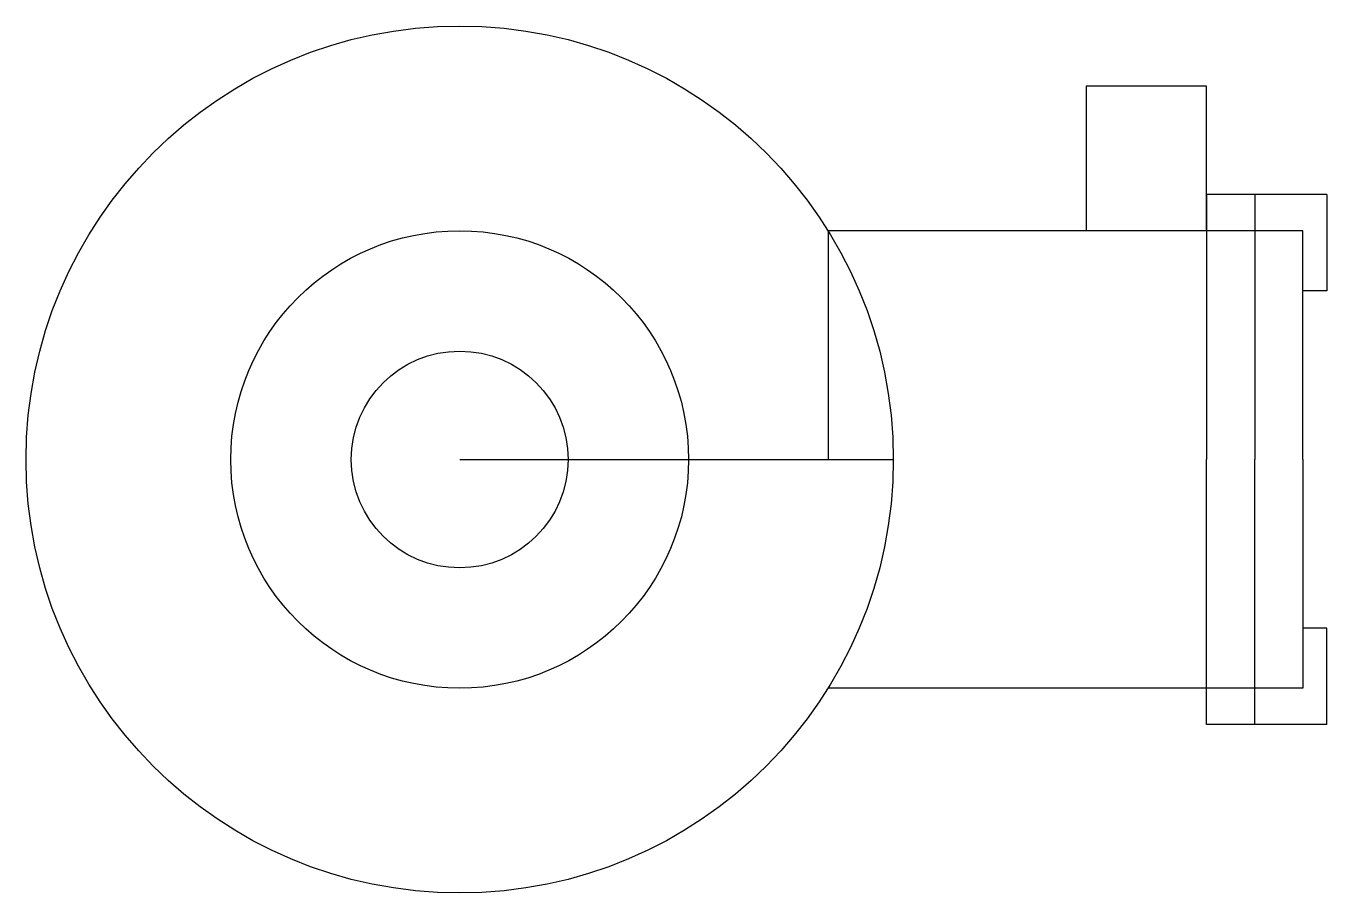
# Model space of a CAD drawing. Header units: millimetres. Extents: x -18 to 36, y -18 to 18.
import ezdxf

# ---------------------------------------------------------------- set-up
doc = ezdxf.new("R2010")
doc.units = ezdxf.units.MM
doc.layers.get('0').update_dxf_attribs({"linetype": 'CONTINUOUS'})

msp = doc.modelspace()

# ---------------------------------------------------------------- linework, layer by layer
for p, q in [((31, 15.5), (26, 15.5)), ((26, 15.5), (26, 9.5)), ((31, 9.5), (31, 15.5)), ((36, 11), (31, 11)), ((31, 11), (31, 0)), ((33, 11), (33, 0)), ((36, 11), (36, 7)), ((15.289, 9.5), (15.289, 0)), ((35, 9.5), (15.289, 9.5)), ((35, 0), (35, 9.5)), ((36, 7), (35, 7)), ((0, 0), (18, 0)), ((31, -11), (31, 0)), ((33, -11), (33, 0)), ((35, 0), (35, -9.5)), ((36, -7), (35, -7)), ((36, -11), (36, -7)), ((35, -9.5), (15.289, -9.5)), ((36, -11), (31, -11))]:
    msp.add_line(p, q)
for radius in [18, 9.5, 4.5]:
    msp.add_circle((0, 0), radius)

doc.saveas('drawing.dxf')
